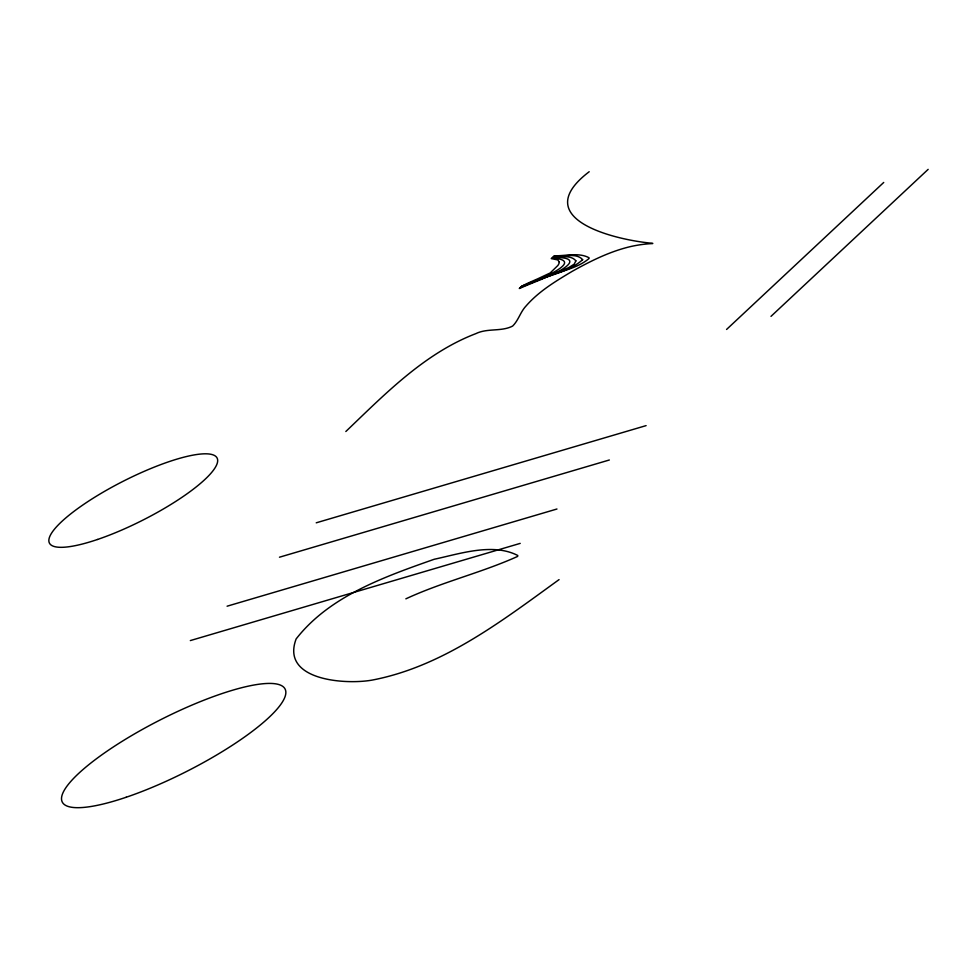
<?xml version="1.0" encoding="UTF-8"?>
<svg xmlns="http://www.w3.org/2000/svg" width="977" height="977" viewBox="0 0 977 977"><rect width="100%" height="100%" fill="white"/><g stroke="black" fill="none" stroke-linecap="round" stroke-linejoin="round"><path stroke-width="1.47" d="M345.834 431.504C384.877 394.207 424.421 353.332 475.86 333.633C487.45 327.942 501.409 331.899 512.644 326.062C518.506 320.371 520.436 311.797 526.139 305.886C538.84 291.293 555.718 281.181 572.156 271.362C590.853 260.908 610.356 251.187 631.362 246.387C637.358 245.093 643.428 244.165 649.546 243.737C650.584 243.664 655.017 243.554 651.586 243.212C614.618 239.78 527.238 218.848 589.192 171.732M726.57 329.457L883.721 182.455M770.987 316.365L928.15 169.363M559.064 579.617C502.154 620.749 443.473 666.192 372.958 679.943C346.945 684.962 280.252 680.969 296.129 638.946C329.542 596.068 384.559 576.76 434.252 559.259C460.204 553.703 492.774 542.614 517.761 555.486L517.688 556.389C481.71 572.656 441.983 582.036 405.858 598.84M316.23 522.817L646.102 425.618M279.471 557.208L609.343 459.996M227.091 606.204L556.963 509.005M190.332 640.582L520.204 543.383M575.893 260.847L574.22 264.144L568.602 267.661L520.472 287.385L521.071 286.823A302.259 70.051 -26.9 0 1 537.118 280.094C549.037 277.639 594.199 256.524 552.445 257.476L553.055 256.914C560.248 257.391 570.763 254.508 575.893 260.847M559.223 261.995L559.162 262.825A34.549 8.011 -26.9 0 1 557.806 265.561L550.149 272.986L537.631 278.848A236.984 54.92 -26.9 0 0 526.945 283.586L521.669 286.261C525.602 284.783 591.696 260.529 551.846 258.038L551.248 258.6L557.855 259.931L559.223 261.995M582.646 259.674C565.83 274.781 538.547 276.479 519.275 288.508A286.383 66.363 -26.9 0 1 541.527 279.349C556.682 271.447 576.1 269.615 589.107 258.453L589.033 257.757C578.799 252.188 565.512 256.084 554.252 255.791L553.654 256.353C562.483 257.183 576.283 252.249 582.646 259.674M126.204 797.244A124.897 28.944 -26.9 0 0 285.431 689.86A124.897 28.944 -26.9 0 0 109.473 749.53A124.897 28.944 -26.9 0 0 126.204 797.244M97.505 539.475A94.012 21.787 -26.9 0 0 217.358 458.653A94.012 21.787 -26.9 0 0 84.914 503.57A94.012 21.787 -26.9 0 0 97.505 539.475"/></g></svg>
